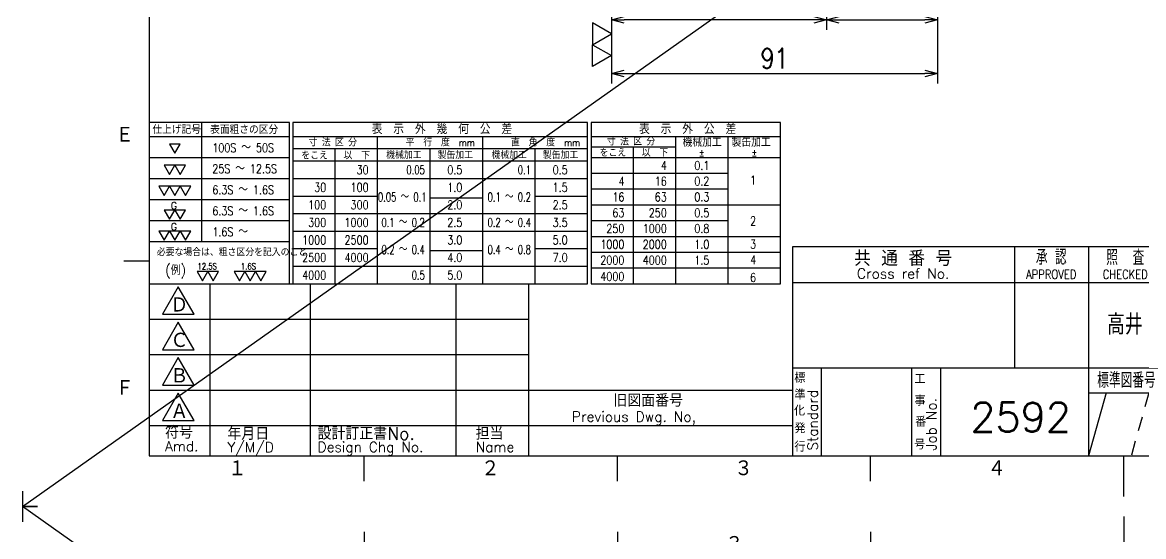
# Model space of a CAD drawing. Extents: x 0 to 1442, y 0 to 840.
# Drawn here: x 0 to 313.1, y 411.6 to 555.2 of the extents above; entities that cross this region are included whole.
import ezdxf
from ezdxf.enums import TextEntityAlignment as Align

# ---------------------------------------------------------------- set-up
doc = ezdxf.new("R2010")
doc.units = 0
doc.header["$LTSCALE"] = 1.41421
doc.linetypes.add('GEN3A', pattern=[3.5, 2, -1.5])
doc.layers.get('0').update_dxf_attribs({"linetype": 'CONTINUOUS'})
doc.layers.get('DEFPOINTS').update_dxf_attribs({"linetype": 'CONTINUOUS'})
for name, color, linetype in [('2', 5, 'CONTINUOUS'), ('4', 3, 'CONTINUOUS'), ('5', 3, 'CONTINUOUS'), ('6', 52, 'CONTINUOUS'), ('8', 1, 'CONTINUOUS'), ('RAHM2', 1, 'CONTINUOUS')]:
    doc.layers.add(name, color=color, linetype=linetype)
doc.styles.add('DIMENSION', font='monotxt.shx', dxfattribs={"bigfont": 'bigfont.shx'})
doc.styles.get("Standard").update_dxf_attribs({"font": 'romans.shx', "width": 0.8, "bigfont": 'extfont.shx'})
doc.dimstyles.new('GEN-ISO', dxfattribs={"dimscale": 1.41421, "dimtxt": 4, "dimasz": 2.5, "dimexe": 2, "dimexo": 1, "dimgap": 1, "dimtad": 3, "dimdec": 3, "dimrnd": 0.001, "dimdsep": 46, "dimtxsty": 'Standard', "dimblk": 'OPEN30', "dimcen": 0, "dimclrt": 52, "dimadec": 0, "dimazin": 0, "dimtp": 0.1, "dimtm": 0.1, "dimtfac": 0.6, "dimtdec": 3, "dimtmove": 0, "dimatfit": 3, "dimldrblk": 'OPEN30', "dimfxl": 1, "dimarcsym": 0})

# ---------------------------------------------------------------- blocks, each defined once
blk = doc.blocks.new('1A3ﾌﾞﾋﾝ')
at = {"layer": 'RAHM2', "color": 5, "linetype": 'Continuous'}
for p, q in [((3, 297), (0, 297)), ((0, 297), (0, 294)), ((217.5, 295), (217.5, 287)), ((67.5, 292), (67.5, 287)), ((117.5, 292), (117.5, 287)), ((167.5, 292), (167.5, 287)), ((25, 287), (25, 10)), ((20, 48.5), (25, 48.5)), ((25, 10), (410, 10)), ((67.5, 5), (67.5, 10)), ((117.5, 5), (117.5, 10)), ((217.5, 2), (217.5, 10)), ((0, 3), (0, 0)), ((0, 0), (3, 0))]:
    blk.add_line(p, q, dxfattribs=at)
at = {"layer": 'RAHM2', "color": 7, "linetype": 'Continuous'}
for p, q in [((195.93, 51.26), (195.93, 27.42)), ((210.55, 51.26), (210.55, 10)), ((25, 44), (100, 44)), ((37, 44), (37, 10)), ((56.8, 44), (56.8, 10)), ((85.6, 44), (85.6, 10)), ((100, 10), (100, 44)), ((152.05, 44.26), (410, 44.26)), ((25, 37), (100, 37)), ((25, 30), (100, 30)), ((152.05, 27.42), (410, 27.42)), ((157.77, 27.42), (157.77, 10)), ((175.59, 27.42), (175.59, 10)), ((181.3, 27.42), (181.3, 10)), ((25, 23), (100, 23)), ((100, 23), (152.05, 23)), ((210.55, 22.42), (298.3, 22.42)), ((25, 16), (100, 16)), ((100, 16), (152.05, 16)), ((167.5, 5), (167.5, 10))]:
    blk.add_line(p, q, dxfattribs=at)
at = {"layer": 'RAHM2', "color": 3, "linetype": 'Continuous'}
blk.add_line((214.02, 22.42), (210.55, 10), dxfattribs=at)
at = {"layer": 'RAHM2', "color": 3, "linetype": 'GEN3A'}
blk.add_line((222.44, 22.42), (218.98, 10), dxfattribs=at)
at = {"layer": 'RAHM2', "color": 5, "linetype": 'Continuous'}
blk.add_lwpolyline([(410, 51.26), (152.05, 51.26), (152.05, 10)], dxfattribs=at)
at = {"layer": 'RAHM2', "color": 7, "linetype": 'Continuous'}
for points in [[(30.79, 43.41), (27.65, 37.97), (33.92, 37.97)], [(30.79, 36.41), (27.65, 30.97), (33.92, 30.97)], [(30.79, 29.41), (27.65, 23.97), (33.92, 23.97)], [(30.79, 22.41), (27.65, 16.97), (33.92, 16.97)]]:
    blk.add_lwpolyline(points, close=True, dxfattribs=at)
at = {"layer": 'RAHM2', "color": 5, "linetype": 'Continuous'}
blk.add_text('３', height=3.31, dxfattribs=at).set_placement((140.6, 289.58), align=Align.MIDDLE)
for s, p in [('Ｅ', (18.36, 71.74)), ('Ｆ', (18.36, 21.74)), ('１', (40.6, 5.87)), ('２', (90.6, 5.87)), ('３', (140.6, 5.87)), ('４', (190.6, 5.87))]:
    blk.add_text(s, height=3.31, dxfattribs=at).set_placement(p)
at = {"layer": 'RAHM2', "color": 7, "linetype": 'Continuous'}
for s, height, width, p in [('承 認', 3, 0.7, (203.18, 49.35)), ('照  査', 3, 0.7, (217.8, 49.35)), ('APPROVED', 1.8, 0.8, (203.18, 45.85)), ('CHECKED', 1.8, 0.8, (217.8, 45.85))]:
    blk.add_text(s, height=height, dxfattribs=dict(at, width=width)).set_placement(p, align=Align.MIDDLE)
for s, height, p in [('共 通 番 号', 3, (173.93, 49.14)), ('Cross ref No.', 2, (173.93, 46.01))]:
    blk.add_text(s, height=height, dxfattribs=at).set_placement(p, align=Align.MIDDLE)
for s, height, p in [('Ｄ', 3.2, (29.23, 38.2)), ('Ｃ', 3.2, (29.23, 31.2)), ('Ｂ', 3.2, (29.23, 24.2)), ('標', 2, (152.44, 24.43)), ('工', 2, (176.15, 24.24)), ('旧図面番号', 2.5, (116.71, 19.69)), ('準', 2, (152.47, 21.11)), ('Ａ', 3.2, (29.23, 17.2)), ('化', 2, (152.37, 17.95)), ('事', 2, (176.17, 19.92)), ('Previous Dwg. No,', 2, (108.5, 16.75)), ('番', 2, (176.31, 15.76)), ('符号', 2.5, (28.17, 13.37)), ('年月日', 2.5, (40.49, 13.14)), ('設計訂正書No.', 2.5, (58.29, 13.18)), ('担当', 2.5, (89.5, 13.18)), ('発', 2, (152.46, 14.47)), ('号', 2, (176.11, 11.28)), ('Amd.', 2, (28.17, 10.93)), ('Y/M/D', 2, (40.49, 10.7)), ('Design Chg No.', 2, (58.29, 10.75)), ('Name', 2, (89.5, 10.75)), ('行', 2, (152.46, 10.82))]:
    blk.add_text(s, height=height, dxfattribs=at).set_placement(p)
at = {"layer": 'RAHM2', "color": 7, "linetype": 'Continuous', "width": 0.7}
blk.add_text('標準図番号', height=3, dxfattribs=at).set_placement((212.26, 23.44))
at = {"layer": 'RAHM2', "color": 7, "linetype": 'Continuous'}
for s, p in [('Standard', (157.07, 11.05)), ('Job No.', (180.5, 11.05))]:
    blk.add_text(s, height=2, rotation=90, dxfattribs=at).set_placement(p)
at = {"layer": 'RAHM2', "color": 5, "linetype": 'Continuous', "width": 0.7}
for tag, p in [('HEADER3', (35, 274.01)), ('HEADER4', (54.75, 274)), ('HEADER15', (74.49, 274)), ('HEADER16', (94.43, 274))]:
    blk.add_attdef(tag, text='', height=6, dxfattribs=at).set_placement(p, align=Align.MIDDLE)
at = {"layer": 'RAHM2', "color": 7, "linetype": 'Continuous'}
blk.add_attdef('HEADER5', text='', height=2.5, dxfattribs=at).set_placement((63.69, 267.1), align=Align.BOTTOM_RIGHT)
for tag, height, width, p in [('HEADER1', 5, 0.9, (359.12, 40.15)), ('HEADER7', 5, 0.8, (174.38, 35.8)), ('GEN-TITLE-SCA', 4, 0.85, (261.79, 35.85)), ('HEADER2', 6, 0.9, (358.89, 31.68)), ('HEADER11', 3.2, 0.63, (46.91, 19.38)), ('HEADER9', 3.33, 0.8, (71.4, 19.2)), ('HEADER10', 3.5, 0.8, (92.57, 19.22)), ('HEADER14', 3.31, 0.8, (126.54, 12.82))]:
    blk.add_attdef(tag, text='', height=height, dxfattribs=dict(at, width=width)).set_placement(p, align=Align.MIDDLE)
at = {"layer": 'RAHM2', "color": 7, "linetype": 'Continuous', "width": 0.8}
blk.add_attdef('GEN-TITLE-DAT', text='', height=3.5, dxfattribs=at).set_placement((275.35, 34.1), align=Align.BOTTOM_LEFT)
at = {"layer": 'RAHM2', "color": 5, "linetype": 'Continuous'}
blk.add_attdef('HEADER6', text='', height=5.8, dxfattribs=at).set_placement((207.09, 13.03), align=Align.BOTTOM_RIGHT)
at = {"layer": 'RAHM2', "color": 5, "linetype": 'Continuous', "style": 'DIMENSION', "width": 1.2}
for tag, p in [('HEADER13', (213.56, 11.75)), ('HEADER12', (247.26, 11.72)), ('GEN-TITLE-DWG', (316.79, 11.74))]:
    blk.add_attdef(tag, text='', height=7.02, dxfattribs=at).set_placement(p, align=Align.BOTTOM_LEFT)
blk.add_attdef('HEADER8', text='', height=7.02, dxfattribs=at).set_placement((406.69, 11.71), align=Align.BOTTOM_RIGHT)
blk = doc.blocks.new('_Open30')
at = {"color": 0, "linetype": 'ByBlock', "lineweight": -2}
for p, q in [((-1, 0.268), (0, 0)), ((0, 0), (-1, -0.268)), ((0, 0), (-1, 0))]:
    blk.add_line(p, q, dxfattribs=at)
blk = doc.blocks.new('*D44')
at = {"layer": '5', "color": 0, "lineweight": -2, "transparency": 16777216}
for p, q in [((164.54, 605.54), (164.54, 538.13)), ((255.54, 605.54), (255.54, 538.13)), ((168.08, 540.96), (252.01, 540.96))]:
    blk.add_line(p, q, dxfattribs=at)
at = {"layer": 'DEFPOINTS', "color": 0, "transparency": 16777216}
for p in [(164.54, 606.96), (255.54, 606.96), (255.54, 540.96)]:
    blk.add_point(p, dxfattribs=at)
at = {"layer": '5', "color": 0, "lineweight": -2, "transparency": 16777216, "xscale": 3.535525, "yscale": 3.535525, "zscale": 3.535525, "rotation": 180}
blk.add_blockref('_Open30', (164.54, 540.96), dxfattribs=at)
at = {"layer": '5', "color": 0, "lineweight": -2, "transparency": 16777216, "xscale": 3.535525, "yscale": 3.535525, "zscale": 3.535525}
blk.add_blockref('_Open30', (255.54, 540.96), dxfattribs=at)
at = {"layer": '5', "color": 52, "transparency": 16777216, "insert": (210.04, 545.2), "char_height": 5.657, "attachment_point": 5}
blk.add_mtext('91', dxfattribs=at)
blk = doc.blocks.new('*D67')
at = {"layer": '5', "color": 0, "lineweight": -2, "transparency": 16777216}
for p, q in [((255.54, 605.54), (255.54, 553.13)), ((224.54, 569.54), (224.54, 553.13)), ((228.08, 555.96), (252.01, 555.96))]:
    blk.add_line(p, q, dxfattribs=at)
at = {"layer": 'DEFPOINTS', "color": 0, "transparency": 16777216}
for p in [(255.54, 606.96), (224.54, 570.96), (255.54, 555.96)]:
    blk.add_point(p, dxfattribs=at)
at = {"layer": '5', "color": 0, "lineweight": -2, "transparency": 16777216, "xscale": 3.535525, "yscale": 3.535525, "zscale": 3.535525, "rotation": 180}
blk.add_blockref('_Open30', (224.54, 555.96), dxfattribs=at)
at = {"layer": '5', "color": 0, "lineweight": -2, "transparency": 16777216, "xscale": 3.535525, "yscale": 3.535525, "zscale": 3.535525}
blk.add_blockref('_Open30', (255.54, 555.96), dxfattribs=at)
at = {"layer": '5', "color": 52, "transparency": 16777216, "insert": (240.04, 561.68), "char_height": 5.657, "attachment_point": 5}
blk.add_mtext('(31)', dxfattribs=at)
blk = doc.blocks.new('*D68')
at = {"layer": '5', "color": 0, "lineweight": -2, "transparency": 16777216}
for p, q in [((164.54, 605.54), (164.54, 553.13)), ((224.54, 569.54), (224.54, 553.13)), ((221.01, 555.96), (168.08, 555.96))]:
    blk.add_line(p, q, dxfattribs=at)
at = {"layer": 'DEFPOINTS', "color": 0, "transparency": 16777216}
for p in [(164.54, 606.96), (224.54, 570.96), (164.54, 555.96)]:
    blk.add_point(p, dxfattribs=at)
at = {"layer": '5', "color": 0, "lineweight": -2, "transparency": 16777216, "xscale": 3.535525, "yscale": 3.535525, "zscale": 3.535525, "rotation": 180}
blk.add_blockref('_Open30', (164.54, 555.96), dxfattribs=at)
at = {"layer": '5', "color": 0, "lineweight": -2, "transparency": 16777216, "xscale": 3.535525, "yscale": 3.535525, "zscale": 3.535525}
blk.add_blockref('_Open30', (224.54, 555.96), dxfattribs=at)
at = {"layer": '5', "color": 52, "transparency": 16777216, "insert": (194.54, 560.2), "char_height": 5.657, "attachment_point": 5}
blk.add_mtext('60', dxfattribs=at)
blk = doc.blocks.new('A$C5F9221B6')
for p, q in [((10.5, 32.2), (10.5, 8.4)), ((0, 29.4), (28, 29.4)), ((28.7, 29.4), (87.5, 29.4)), ((45.5, 29.4), (45.5, 0)), ((66.5, 29.4), (66.5, 0)), ((88.2, 29.4), (126, 29.4)), ((105, 29.4), (105, 0)), ((115.5, 29.4), (115.5, 0)), ((28.7, 26.95), (87.5, 26.95)), ((37.1, 26.95), (37.1, 0)), ((56, 26.95), (56, 0)), ((77, 26.95), (77, 0)), ((88.2, 27.3), (105, 27.3)), ((96.6, 27.3), (96.6, 0)), ((88.2, 25.2), (126, 25.2)), ((28.7, 24.5), (87.5, 24.5)), ((0, 8.4), (28, 8.4))]:
    blk.add_line(p, q)
for points in [[(5.16, 26.02), (6.22, 27.86), (4.1, 27.86), (5.16, 26.02)], [(4.1, 21.82), (5.16, 23.66), (3.04, 23.66), (4.1, 21.82)], [(6.22, 21.82), (7.28, 23.66), (5.16, 23.66), (6.22, 21.82)], [(3.04, 17.62), (4.1, 19.46), (1.98, 19.46), (3.04, 17.62)], [(5.16, 17.62), (6.22, 19.46), (4.1, 19.46), (5.16, 17.62)], [(7.28, 17.62), (8.35, 19.46), (6.22, 19.46), (7.28, 17.62)], [(4.1, 12.86), (5.16, 14.69), (3.04, 14.69), (4.1, 12.86)], [(6.22, 12.86), (7.28, 14.69), (5.16, 14.69), (6.22, 12.86)], [(3.04, 8.66), (4.1, 10.49), (1.98, 10.49), (3.04, 8.66)], [(5.16, 8.66), (6.22, 10.49), (4.1, 10.49), (5.16, 8.66)], [(7.28, 8.66), (8.35, 10.49), (6.22, 10.49), (7.28, 8.66)], [(10.7, 0.61), (11.76, 2.45), (9.63, 2.45), (10.7, 0.61)], [(12.82, 0.61), (13.88, 2.45), (11.76, 2.45), (12.82, 0.61)], [(18.07, 0.61), (19.13, 2.45), (17.01, 2.45), (18.07, 0.61)], [(20.19, 0.61), (21.26, 2.45), (19.13, 2.45), (20.19, 0.61)], [(22.32, 0.61), (23.38, 2.45), (21.26, 2.45), (22.32, 0.61)]]:
    blk.add_lwpolyline(points, close=True)
at = {"layer": '2'}
for points in [[(0, 0), (28, 0), (28, 32.2), (0, 32.2)], [(28.7, 0), (87.5, 0), (87.5, 32.2), (28.7, 32.2)], [(88.2, 0), (126, 0), (126, 32.2), (88.2, 32.2)]]:
    blk.add_lwpolyline(points, close=True, dxfattribs=at)
at = {"layer": '4'}
for p, q in [((0, 25.2), (28, 25.2)), ((0, 21), (28, 21)), ((28.7, 21), (87.5, 21)), ((88.2, 22.05), (115.5, 22.05)), ((88.2, 18.9), (115.5, 18.9)), ((0, 16.8), (28, 16.8)), ((28.7, 17.5), (45.5, 17.5)), ((56, 17.15), (66.5, 17.15)), ((77, 17.5), (87.5, 17.5)), ((88.2, 15.75), (126, 15.75)), ((28.7, 14), (87.5, 14)), ((0, 12.6), (28, 12.6)), ((88.2, 12.6), (115.5, 12.6)), ((28.7, 10.5), (87.5, 10.5)), ((88.2, 9.45), (126, 9.45)), ((28.7, 7), (45.5, 7)), ((77, 7), (87.5, 7)), ((56, 6.65), (66.5, 6.65)), ((88.2, 6.3), (126, 6.3)), ((28.7, 3.5), (87.5, 3.5)), ((88.2, 3.15), (126, 3.15))]:
    blk.add_line(p, q, dxfattribs=at)
at = {"width": 0.9}
for s, height, p in [('仕上げ記号', 1.54, (5.53, 29.91)), ('表面粗さの区分', 1.54, (18.98, 29.91)), ('寸 法 区 分', 1.4, (96.17, 27.62)), ('機械加工', 1.61, (110.35, 27.35)), ('製缶加工', 1.61, (120.13, 27.35)), ('寸 法 区 分', 1.4, (36.67, 27.45)), ('平\u3000行\u3000度\u3000mm', 1.4, (58.11, 27.45)), ('直\u3000角\u3000度\u3000mm', 1.4, (79.11, 27.45)), ('をこえ', 1.4, (92.54, 25.38)), ('をこえ', 1.4, (33.04, 24.85)), ('以\u3000下', 1.4, (41.44, 24.85)), ('機械加工', 1.4, (50.85, 24.93)), ('製缶加工', 1.4, (61.11, 24.93)), ('機械加工', 1.4, (71.85, 24.93)), ('製缶加工', 1.4, (82.11, 24.93)), ('以\u3000下', 1.4, (100.94, 25.38)), ('%%P', 1.4, (110.27, 25.48)), ('%%P', 1.4, (120.77, 25.48))]:
    blk.add_text(s, height=height, dxfattribs=at).set_placement(p, align=Align.CENTER)
for s, p in [('表\u3000示\u3000外\u3000幾\u3000何\u3000公\u3000差', (58.43, 29.86)), ('表\u3000示\u3000外\u3000公\u3000差', (107.45, 29.86))]:
    blk.add_text(s, height=1.96).set_placement(p, align=Align.CENTER)
for s, height, width, p in [('100S ～ 50S', 1.75, 0.8, (12.64, 26.26)), ('25S ～ 12.5S', 1.75, 0.8, (12.64, 22.06)), ('0.1', 1.75, 0.8, (108.79, 22.73)), ('0.2', 1.75, 0.8, (108.79, 19.58)), ('1', 1.75, 0.8, (119.92, 19.81)), ('6.3S ～ 1.6S', 1.75, 0.8, (12.64, 17.86)), ('0.3', 1.75, 0.8, (108.79, 16.43)), ('6.3S ～ 1.6S', 1.75, 0.8, (12.64, 13.66)), ('0.5', 1.75, 0.8, (108.79, 13.28)), ('1.6S ～ ', 1.75, 0.8, (12.64, 9.46)), ('0.8', 1.75, 0.8, (108.79, 10.13)), ('2', 1.75, 0.8, (119.92, 11.65)), ('必要な場合は、粗さ区分を記入のこと', 1.4, 0.9, (1.56, 5.54)), ('1.0', 1.75, 0.8, (108.79, 6.98)), ('3', 1.75, 0.8, (119.92, 7.04)), ('1.5', 1.75, 0.8, (108.79, 3.83)), ('4', 1.75, 0.8, (119.92, 3.89)), ('(例)', 2, 0.9, (3.23, 1.73)), ('12.5S', 1.26, 0.8, (9.67, 2.83)), ('1.6S', 1.26, 0.8, (18.32, 2.83)), ('6', 1.75, 0.8, (119.92, 0.39))]:
    blk.add_text(s, height=height, dxfattribs=dict(width=width)).set_placement(p)
for s, width, p in [('30', 0.8, (43.8, 21.85)), ('0.05', 0.7, (55.02, 21.85)), ('0.5', 0.8, (62.51, 21.85)), ('0.1', 0.7, (76.19, 21.85)), ('0.5', 0.8, (83.51, 21.85)), ('4', 0.8, (103.3, 22.73)), ('4', 0.8, (94.85, 19.58)), ('16', 0.8, (103.3, 19.58)), ('30', 0.8, (35.35, 18.35)), ('100', 0.8, (43.8, 18.35)), ('0.05 ～ 0.1', 0.7, (55.36, 16.42)), ('1.0', 0.8, (62.51, 18.35)), ('0.1 ～ 0.2', 0.7, (76.19, 16.42)), ('1.5', 0.8, (83.51, 18.35)), ('16', 0.8, (94.85, 16.43)), ('63', 0.8, (103.3, 16.43)), ('100', 0.8, (35.35, 14.85)), ('300', 0.8, (43.8, 14.85)), ('2.0', 0.8, (62.51, 14.85)), ('2.5', 0.8, (83.51, 14.85)), ('63', 0.8, (94.85, 13.28)), ('250', 0.8, (103.3, 13.28)), ('300', 0.8, (35.35, 11.35)), ('1000', 0.8, (43.8, 11.35)), ('0.1 ～ 0.2', 0.7, (55.02, 11.35)), ('2.5', 0.8, (62.51, 11.35)), ('0.2 ～ 0.4', 0.7, (76.19, 11.35)), ('3.5', 0.8, (83.51, 11.35)), ('250', 0.8, (94.85, 10.13)), ('1000', 0.8, (103.3, 10.13)), ('1000', 0.8, (35.35, 7.85)), ('2500', 0.8, (43.8, 7.85)), ('3.0', 0.8, (62.51, 7.85)), ('5.0', 0.8, (83.51, 7.85)), ('0.2 ～ 0.4', 0.7, (55.02, 5.93)), ('0.4 ～ 0.8', 0.7, (76.19, 5.93)), ('1000', 0.8, (94.85, 6.98)), ('2000', 0.8, (103.3, 6.98)), ('2500', 0.8, (35.35, 4.35)), ('4000', 0.8, (43.8, 4.35)), ('4.0', 0.8, (62.51, 4.35)), ('7.0', 0.8, (83.51, 4.35)), ('2000', 0.8, (94.85, 3.83)), ('4000', 0.8, (103.3, 3.83)), ('4000', 0.8, (35.35, 0.85)), ('0.5', 0.7, (55.02, 0.85)), ('5.0', 0.8, (62.51, 0.85)), ('4000', 0.8, (94.85, 0.58))]:
    blk.add_text(s, height=1.75, dxfattribs=dict(width=width)).set_placement(p, align=Align.RIGHT)
for p in [(5.6, 14.89), (5.6, 10.69)]:
    blk.add_text('G', height=1.4).set_placement(p, align=Align.RIGHT)

msp = doc.modelspace()

# ---------------------------------------------------------------- linework, layer by layer
at = {"layer": '8'}
for p, q in [((0, 420.0204), (593.9682, 840.0407)), ((593.9682, 0), (0, 420.0204))]:
    msp.add_line(p, q, dxfattribs=at)
for points in [[(164.5441, 552.0791), (159.2408, 555.1408), (159.2408, 549.0173), (164.5441, 552.0791)], [(164.5441, 545.9556), (159.2408, 542.8939), (159.2408, 549.0173), (164.5441, 545.9556)]]:
    msp.add_lwpolyline(points, close=True, dxfattribs=at)

# ---------------------------------------------------------------- block references
at = {"layer": '2'}
ref = msp.add_blockref('1A3ﾌﾞﾋﾝ', (0, 420.0204), dxfattribs=dict(at, xscale=1.41421, yscale=1.41421, zscale=1.41421))
ref.add_attrib('HEADER6', '2592', dxfattribs={"layer": 'RAHM2', "color": 5, "linetype": 'Continuous', "height": 8.20242}).set_placement((292.8664, 438.4416), align=Align.BOTTOM_RIGHT)
at = {"layer": '2', "xscale": 1.41421, "yscale": 1.41421, "zscale": 1.41421}
msp.add_blockref('1A3ﾌﾞﾋﾝ', (0, 0), dxfattribs=at)
at = {"layer": '6', "xscale": 1.4, "yscale": 1.4, "zscale": 1.4}
msp.add_blockref('A$C5F9221B6', (35.3552, 482.2456), dxfattribs=at)

# ---------------------------------------------------------------- texts
at = {"layer": '5', "color": 52, "insert": (302.9256, 470.8379), "char_height": 5.64, "attachment_point": 4}
msp.add_mtext('高井', dxfattribs=at)

# ---------------------------------------------------------------- dimensions: what is measured, and where the dimension line sits
at = {"layer": '5'}
dim = msp.add_linear_dim(base=(255.5441, 540.9556), p1=(164.5441, 606.9556), p2=(255.5441, 606.9556), dimstyle='GEN-ISO', dxfattribs=at)
dim.commit()
dim.dimension.update_dxf_attribs({"geometry": '*D44', "text_midpoint": (210.0441, 545.1982)})
dim = msp.add_linear_dim(base=(164.5441, 555.9556), p1=(224.5441, 570.9556), p2=(164.5441, 606.9556), dimstyle='GEN-ISO', override={"dimtmove": 2}, dxfattribs=at)
dim.commit()
dim.dimension.update_dxf_attribs({"geometry": '*D68', "text_midpoint": (194.5441, 560.1982)})
dim = msp.add_linear_dim(base=(255.5441, 555.9556), p1=(224.5441, 570.9556), p2=(255.5441, 606.9556), text='(<>)', dimstyle='GEN-ISO', override={"dimtmove": 2}, dxfattribs=at)
dim.commit()
dim.dimension.update_dxf_attribs({"geometry": '*D67', "text_midpoint": (240.0441, 561.6798)})

doc.saveas('drawing.dxf')
